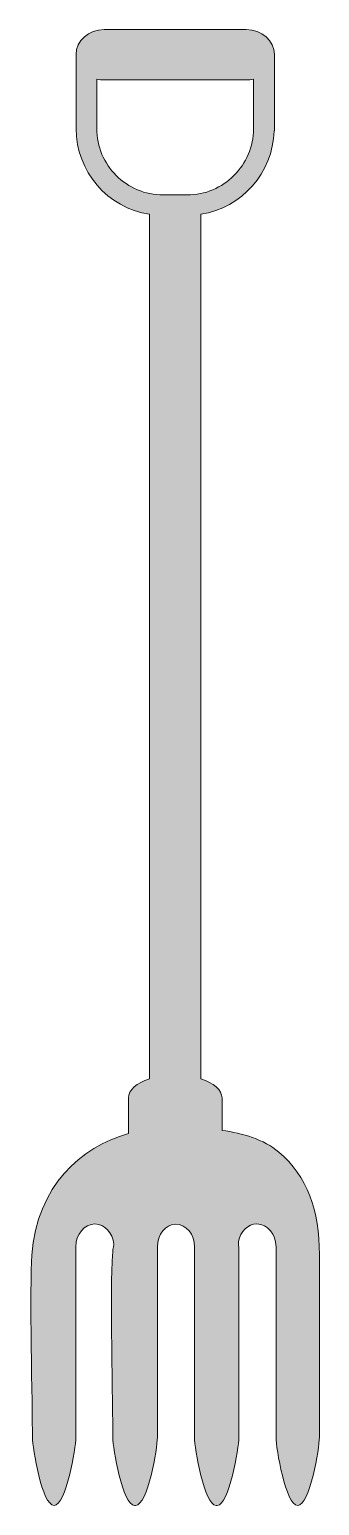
# Model space of a CAD drawing. Header units: inches. Extents: x 0 to 20, y 0 to 102.
import ezdxf

# ---------------------------------------------------------------- set-up
doc = ezdxf.new("R2010")
doc.units = ezdxf.units.IN
doc.header["$MEASUREMENT"] = 0
doc.layers.add('Layer 1', color=7, linetype='Continuous')

msp = doc.modelspace()

# ---------------------------------------------------------------- hatches: boundary and pattern name
at = {"layer": 'Layer 1', "true_color": 0xe07826}
h = msp.add_hatch(color=32, dxfattribs=at)
h.dxf.hatch_style = 2
edge = h.paths.add_edge_path()
edge.add_spline(control_points=[(5.69, 17.99), (5.65, 17.74), (5.62, 17.49), (5.6, 17.23), (5.44, 15.13), (5.63, 6.72), (5.63, 4.69), (5.63, 3.95), (6.3, 0), (7.12, 0), (7.12, 0), (7.16, 0.01), (7.16, 0.01), (7.16, 0.01), (7.19, 0), (7.19, 0), (8.02, 0), (8.69, 3.95), (8.69, 4.69), (8.69, 4.69), (8.69, 17.8), (8.69, 17.8), (8.69, 18.66), (9.25, 19.35), (9.96, 19.37), (10.67, 19.35), (11.24, 18.66), (11.24, 17.8), (11.24, 17.8), (11.24, 4.69), (11.24, 4.69), (11.24, 3.95), (11.9, 0), (12.73, 0), (12.73, 0), (12.76, 0.01), (12.76, 0.01), (12.76, 0.01), (12.8, 0), (12.8, 0), (13.62, 0), (14.29, 3.95), (14.29, 4.69), (14.29, 4.69), (14.29, 17.27), (14.29, 17.27), (14.29, 17.58), (14.28, 17.88), (14.26, 18.17), (14.4, 18.86), (14.91, 19.38), (15.53, 19.38), (16.25, 19.38), (16.84, 18.67), (16.84, 17.8), (16.84, 17.8), (16.84, 4.69), (16.84, 4.69), (16.84, 3.95), (17.51, 0), (18.33, 0), (19.16, 0), (19.82, 3.95), (19.82, 4.69), (19.82, 4.69), (19.82, 17.27), (19.82, 17.27), (19.82, 20.27), (19.01, 22.69), (17.04, 24.32), (15.98, 25.21), (14.56, 25.62), (13.13, 25.82), (13.13, 25.82), (13.13, 28.05), (13.13, 28.05), (13.13, 28.6), (12.55, 29.09), (11.68, 29.37), (11.68, 29.37), (11.68, 88.88), (11.68, 88.88), (14.48, 89.33), (16.63, 91.72), (16.71, 94.62), (16.71, 94.62), (16.73, 94.62), (16.73, 94.62), (16.73, 94.62), (16.73, 99.79), (16.73, 99.87), (16.73, 100.82), (15.86, 101.6), (14.79, 101.6), (14.79, 101.6), (5.04, 101.6), (5.04, 101.6), (3.97, 101.6), (3.1, 100.82), (3.1, 99.87), (3.1, 99.87), (3.1, 99.8), (3.1, 99.8), (3.1, 99.8), (3.1, 99.8), (3.1, 99.8), (3.1, 99.8), (3.1, 94.79), (3.1, 94.79), (3.1, 91.8), (5.28, 89.33), (8.14, 88.88), (8.14, 88.88), (8.14, 29.37), (8.14, 29.37), (7.27, 29.09), (6.7, 28.6), (6.7, 28.05), (6.7, 28.05), (6.7, 25.6), (6.7, 25.6), (3.42, 24.66), (0.43, 22.03), (0.06, 17.23), (-0.1, 15.13), (0.1, 6.72), (0.1, 4.69), (0.1, 3.95), (0.76, 0), (1.59, 0), (2.41, 0), (3.08, 3.95), (3.08, 4.69), (3.08, 4.69), (3.08, 17.8), (3.08, 17.8), (3.08, 18.67), (3.67, 19.38), (4.39, 19.38), (5.06, 19.38), (5.61, 18.77), (5.69, 17.99)], knot_values=[0, 0, 0, 0, 1, 1, 1, 2, 2, 2, 3, 3, 3, 4, 4, 4, 5, 5, 5, 6, 6, 6, 7, 7, 7, 8, 8, 8, 9, 9, 9, 10, 10, 10, 11, 11, 11, 12, 12, 12, 13, 13, 13, 14, 14, 14, 15, 15, 15, 16, 16, 16, 17, 17, 17, 18, 18, 18, 19, 19, 19, 20, 20, 20, 21, 21, 21, 22, 22, 22, 23, 23, 23, 24, 24, 24, 25, 25, 25, 26, 26, 26, 27, 27, 27, 28, 28, 28, 29, 29, 29, 30, 30, 30, 31, 31, 31, 32, 32, 32, 33, 33, 33, 34, 34, 34, 35, 35, 35, 36, 36, 36, 37, 37, 37, 38, 38, 38, 39, 39, 39, 40, 40, 40, 41, 41, 41, 42, 42, 42, 43, 43, 43, 44, 44, 44, 45, 45, 45, 46, 46, 46, 47, 47, 47, 47], degree=3, periodic=1)
edge = h.paths.add_edge_path()
edge.add_spline(control_points=[(4.52, 94.79), (4.52, 94.79), (4.53, 94.79), (4.53, 94.79), (4.53, 94.79), (4.53, 98.19), (4.53, 98.19), (4.69, 98.15), (4.86, 98.13), (5.04, 98.13), (5.04, 98.13), (14.79, 98.13), (14.79, 98.13), (14.96, 98.13), (15.13, 98.15), (15.29, 98.19), (15.29, 98.19), (15.29, 94.78), (15.29, 94.78), (15.29, 93.52), (14.78, 92.38), (13.95, 91.55), (13.12, 90.72), (11.99, 90.21), (10.72, 90.21), (10.72, 90.21), (9.09, 90.21), (9.09, 90.21), (7.83, 90.21), (6.69, 90.72), (5.86, 91.55), (5.03, 92.38), (4.52, 93.52), (4.52, 94.79)], knot_values=[0, 0, 0, 0, 1, 1, 1, 2, 2, 2, 3, 3, 3, 4, 4, 4, 5, 5, 5, 6, 6, 6, 7, 7, 7, 8, 8, 8, 9, 9, 9, 10, 10, 10, 11, 11, 11, 11], degree=3, periodic=1)

# ---------------------------------------------------------------- linework, layer by layer
at = {"layer": 'Layer 1', "lineweight": 0}
for points, knots in [([(5.69, 17.99), (5.65, 17.74), (5.62, 17.49), (5.6, 17.23), (5.44, 15.13), (5.63, 6.72), (5.63, 4.69), (5.63, 3.95), (6.3, 0), (7.12, 0), (7.12, 0), (7.16, 0.01), (7.16, 0.01), (7.16, 0.01), (7.19, 0), (7.19, 0), (8.02, 0), (8.69, 3.95), (8.69, 4.69), (8.69, 4.69), (8.69, 17.8), (8.69, 17.8), (8.69, 18.66), (9.25, 19.35), (9.96, 19.37), (10.67, 19.35), (11.24, 18.66), (11.24, 17.8), (11.24, 17.8), (11.24, 4.69), (11.24, 4.69), (11.24, 3.95), (11.9, 0), (12.73, 0), (12.73, 0), (12.76, 0.01), (12.76, 0.01), (12.76, 0.01), (12.8, 0), (12.8, 0), (13.62, 0), (14.29, 3.95), (14.29, 4.69), (14.29, 4.69), (14.29, 17.27), (14.29, 17.27), (14.29, 17.58), (14.28, 17.88), (14.26, 18.17), (14.4, 18.86), (14.91, 19.38), (15.53, 19.38), (16.25, 19.38), (16.84, 18.67), (16.84, 17.8), (16.84, 17.8), (16.84, 4.69), (16.84, 4.69), (16.84, 3.95), (17.51, 0), (18.33, 0), (19.16, 0), (19.82, 3.95), (19.82, 4.69), (19.82, 4.69), (19.82, 17.27), (19.82, 17.27), (19.82, 20.27), (19.01, 22.69), (17.04, 24.32), (15.98, 25.21), (14.56, 25.62), (13.13, 25.82), (13.13, 25.82), (13.13, 28.05), (13.13, 28.05), (13.13, 28.6), (12.55, 29.09), (11.68, 29.37), (11.68, 29.37), (11.68, 88.88), (11.68, 88.88), (14.48, 89.33), (16.63, 91.72), (16.71, 94.62), (16.71, 94.62), (16.73, 94.62), (16.73, 94.62), (16.73, 94.62), (16.73, 99.79), (16.73, 99.87), (16.73, 100.82), (15.86, 101.6), (14.79, 101.6), (14.79, 101.6), (5.04, 101.6), (5.04, 101.6), (3.97, 101.6), (3.1, 100.82), (3.1, 99.87), (3.1, 99.87), (3.1, 99.8), (3.1, 99.8), (3.1, 99.8), (3.1, 99.8), (3.1, 99.8), (3.1, 99.8), (3.1, 94.79), (3.1, 94.79), (3.1, 91.8), (5.28, 89.33), (8.14, 88.88), (8.14, 88.88), (8.14, 29.37), (8.14, 29.37), (7.27, 29.09), (6.7, 28.6), (6.7, 28.05), (6.7, 28.05), (6.7, 25.6), (6.7, 25.6), (3.42, 24.66), (0.43, 22.03), (0.06, 17.23), (-0.1, 15.13), (0.1, 6.72), (0.1, 4.69), (0.1, 3.95), (0.76, 0), (1.59, 0), (2.41, 0), (3.08, 3.95), (3.08, 4.69), (3.08, 4.69), (3.08, 17.8), (3.08, 17.8), (3.08, 18.67), (3.67, 19.38), (4.39, 19.38), (5.06, 19.38), (5.61, 18.77), (5.69, 17.99)], [0, 0, 0, 0, 1, 1, 1, 2, 2, 2, 3, 3, 3, 4, 4, 4, 5, 5, 5, 6, 6, 6, 7, 7, 7, 8, 8, 8, 9, 9, 9, 10, 10, 10, 11, 11, 11, 12, 12, 12, 13, 13, 13, 14, 14, 14, 15, 15, 15, 16, 16, 16, 17, 17, 17, 18, 18, 18, 19, 19, 19, 20, 20, 20, 21, 21, 21, 22, 22, 22, 23, 23, 23, 24, 24, 24, 25, 25, 25, 26, 26, 26, 27, 27, 27, 28, 28, 28, 29, 29, 29, 30, 30, 30, 31, 31, 31, 32, 32, 32, 33, 33, 33, 34, 34, 34, 35, 35, 35, 36, 36, 36, 37, 37, 37, 38, 38, 38, 39, 39, 39, 40, 40, 40, 41, 41, 41, 42, 42, 42, 43, 43, 43, 44, 44, 44, 45, 45, 45, 46, 46, 46, 47, 47, 47, 47]), ([(4.52, 94.79), (4.52, 94.79), (4.53, 94.79), (4.53, 94.79), (4.53, 94.79), (4.53, 98.19), (4.53, 98.19), (4.69, 98.15), (4.86, 98.13), (5.04, 98.13), (5.04, 98.13), (14.79, 98.13), (14.79, 98.13), (14.96, 98.13), (15.13, 98.15), (15.29, 98.19), (15.29, 98.19), (15.29, 94.78), (15.29, 94.78), (15.29, 93.52), (14.78, 92.38), (13.95, 91.55), (13.12, 90.72), (11.99, 90.21), (10.72, 90.21), (10.72, 90.21), (9.09, 90.21), (9.09, 90.21), (7.83, 90.21), (6.69, 90.72), (5.86, 91.55), (5.03, 92.38), (4.52, 93.52), (4.52, 94.79)], [0, 0, 0, 0, 1, 1, 1, 2, 2, 2, 3, 3, 3, 4, 4, 4, 5, 5, 5, 6, 6, 6, 7, 7, 7, 8, 8, 8, 9, 9, 9, 10, 10, 10, 11, 11, 11, 11])]:
    msp.add_open_spline(points, degree=3, knots=knots, dxfattribs=at)

doc.saveas('drawing.dxf')
